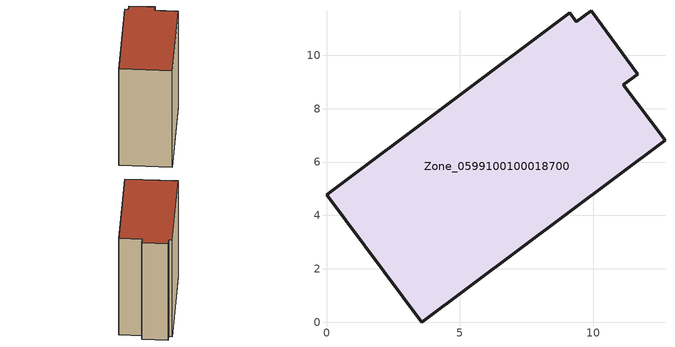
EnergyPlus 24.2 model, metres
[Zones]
Zone_0599100100018700
 floor ground (C_G): 9.36,11.27 9.92,11.67 11.67,9.3 11.13,8.9 12.69,6.81 3.56,0 0,4.78 9.11,11.61 z0
 wall outside (C_F): 3.56,0 12.69,6.81 11.13,8.9 11.67,9.3 9.92,11.67 9.36,11.27 9.11,11.61 0,4.78 3.56,0 z0:13.25
 roof outside (C_R): 9.92,11.67 9.36,11.27 9.11,11.61 0,4.78 3.56,0 12.69,6.81 11.13,8.9 11.67,9.3 z13.25
[BUILDING]
Pand.0599100100018700: North Axis=0; Terrain=City; Loads Convergence Tolerance Value=0.04; Temperature Convergence Tolerance Value=0.4; Solar Distribution=FullExterior; Maximum Number of Warmup Days=25; Minimum Number of Warmup Days=1
[Site:Location]
Rotterdam.The.Hague.AP_ZH_NLD Design_Conditions: Latitude=51.96; Longitude=4.45; Time Zone=1; Elevation=-4.5
[SITE:GROUNDTEMPERATURE:BUILDINGSURFACE]
18, 18, 18, 18, 18, 18, 18, 18, 18, 18, 18, 18
[MATERIAL] Thermal Absorptance=0.9; Solar Absorptance=0.7; Visible Absorptance=0.7
Name | Roughness | Thickness | Conductivity | Density | Specific Heat
G.TI.2015-2018 | MediumSmooth | 0.15 | 0.0428571 | 540 | 1210
F.TI.2015-2018 | Rough | 0.3 | 0.0666667 | 1920 | 840
R.TI.2015-2018 | MediumRough | 0.2 | 0.0333333 | 1500 | 1000
[CONSTRUCTION]
C_G: G.TI.2015-2018
C_F: F.TI.2015-2018
C_R: R.TI.2015-2018
[ZONE]
Zone_0599100100018700: Type=1; Multiplier=1; Ceiling Height=Autocalculate; Volume=Autocalculate; Floor Area=autocalculate; Part of Total Floor Area=Yes
[ZONEINFILTRATION:DESIGNFLOWRATE]
Infil_Zone_0599100100018700: Zone or ZoneList or Space or SpaceList=Zone_0599100100018700; Schedule=AlwaysOn; Design Flow Rate Calculation Method=Flow/Area; Flow Rate per Floor Area=0.0015; Constant Term Coefficient=1; Temperature Term Coefficient=0; Velocity Term Coefficient=0; Velocity Squared Term Coefficient=0
[HVACTEMPLATE:ZONE:IDEALLOADSAIRSYSTEM]
Zone_0599100100018700: Maximum Heating Supply Air Temperature=50; Minimum Cooling Supply Air Temperature=13; Maximum Heating Supply Air Humidity Ratio=0.0156; Minimum Cooling Supply Air Humidity Ratio=0.0077; Heating Limit=NoLimit; Cooling Limit=NoLimit; Dehumidification Control Type=ConstantSensibleHeatRatio; Cooling Sensible Heat Ratio=0.7; Dehumidification Setpoint=60; Humidification Control Type=None; Humidification Setpoint=30; Outdoor Air Method=None; Outdoor Air Flow Rate per Person=0.00944; Outdoor Air Flow Rate per Zone Floor Area=0; Outdoor Air Flow Rate per Zone=0; Demand Controlled Ventilation Type=None; Outdoor Air Economizer Type=NoEconomizer; Heat Recovery Type=None; Sensible Heat Recovery Effectiveness=0.7; Latent Heat Recovery Effectiveness=0.65
[ZONECONTROL:THERMOSTAT]
ThermostatControl_Zone_0599100100018700: Zone or ZoneList=Zone_0599100100018700; Control Type Schedule=DualSetpointControlType; Control 1=Thermostat_Zone_0599100100018700; Temperature Difference Between Cutout And Setpoint=0
[THERMOSTATSETPOINT:DUALSETPOINT]
Thermostat_Zone_0599100100018700: Heating Setpoint Temperature Schedule=HeatingSetpoint_Zone_0599100100018700; Cooling Setpoint Temperature Schedule=CoolingSetpoint_Zone_0599100100018700
[SCHEDULE:COMPACT]
HeatingSetpoint_Zone_0599100100018700: Through: 12/31, For: AllDays, Until: 24:00, 21
CoolingSetpoint_Zone_0599100100018700: Through: 12/31, For: AllDays, Until: 24:00, 24
DualSetpointControlType: Through: 12/31, For: AllDays, Until: 24:00, 4
AlwaysOn: Through: 12/31, For: AllDays, Until: 24:00, 1
